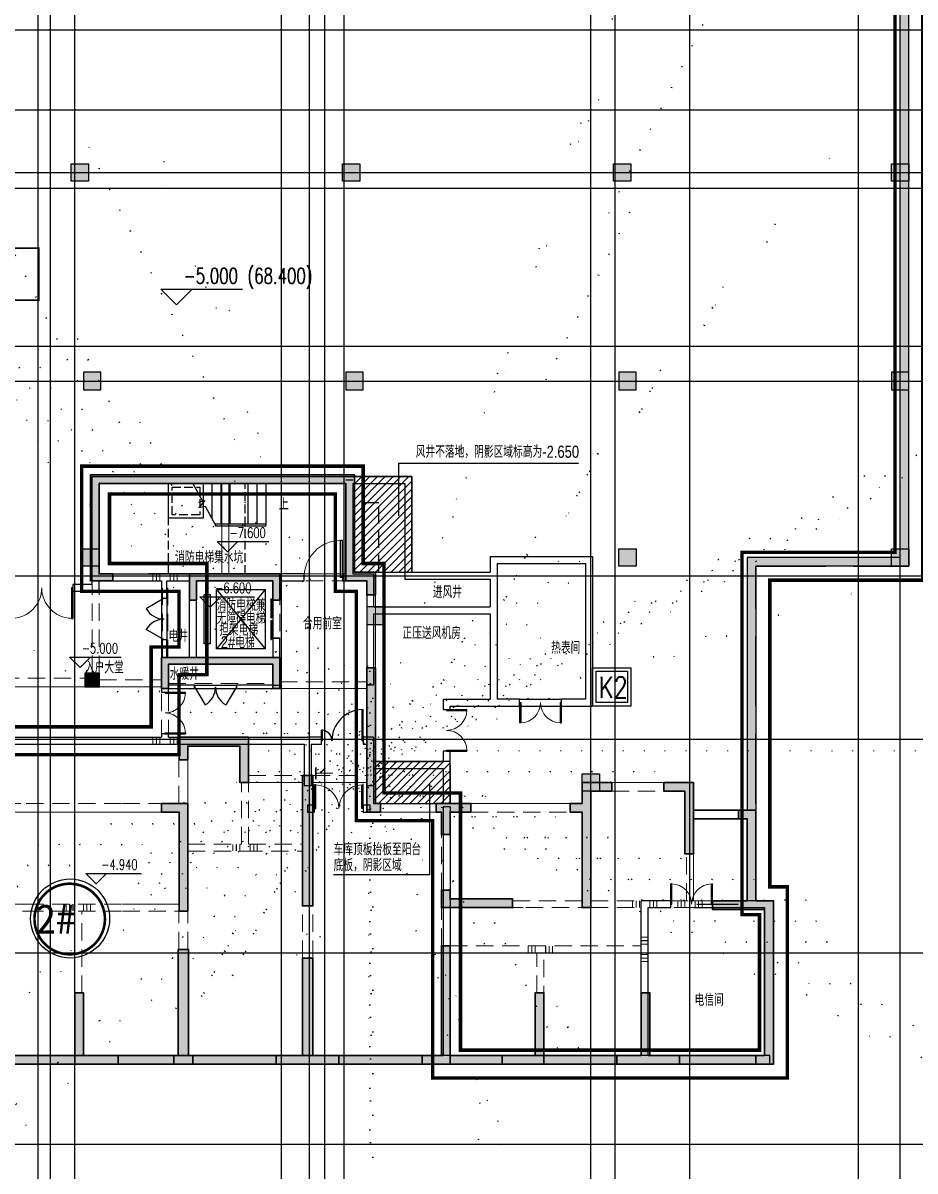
# Model space of a CAD drawing. Extents: x 369444 to 684549, y -549309 to 575337.
# Drawn here: x 505285 to 530951, y 64380 to 97407 of the extents above; entities that cross this region are included whole.
import ezdxf

# ---------------------------------------------------------------- set-up
doc = ezdxf.new("R2010")
doc.units = 0
doc.header["$LTSCALE"] = 1000
doc.header["$MEASUREMENT"] = 0
for name, pattern in [('__DASH', [0.35, 0.25, -0.1]), ('DASH', [0.35, 0.25, -0.1]), ('DASHED', [0.75, 0.5, -0.25])]:
    doc.linetypes.add(name, pattern=pattern)
for name, color, linetype in [('1-标高箭头', 3, 'Continuous'), ('BEAM_CON', 4, 'Continuous'), ('BEAM_SE', 144, 'DASHED'), ('COLUMN', 9, 'Continuous'), ('DIM', 3, 'Continuous'), ('DIM_ELEV', 3, 'Continuous'), ('DIM_LEAD', 3, 'Continuous'), ('DIM_SYMB', 3, 'Continuous'), ('DOTE', 1, 'Continuous'), ('EVTR', 2, 'Continuous'), ('HS-A-轮廓线-地下室', 3, 'DASH'), ('PUB_HATCH', 8, 'Continuous'), ('STAIR', 2, 'Continuous'), ('WALL', 9, 'Continuous'), ('WINDOW', 4, 'Continuous'), ('主楼编号', 1, 'Continuous'), ('剪力墙', 3, 'Continuous'), ('填充', 8, 'Continuous'), ('文字', 2, 'Continuous'), ('景观场地标高', 4, 'Continuous'), ('构造柱', 6, 'Continuous'), ('车库集水坑', 60, 'Continuous'), ('防火分区线', 7, 'Continuous'), ('风井', 7, 'Continuous')]:
    doc.layers.add(name, color=color, linetype=linetype)
for name, color, linetype, lineweight in [('S_Cl', 2, 'Continuous', 35), ('S_ConcWall', 3, 'Continuous', 35), ('S_SubBeamHoop', 1, 'Continuous', 40)]:
    doc.layers.add(name, color=color, linetype=linetype, lineweight=lineweight)
doc.styles.add('1111111', font='simhei.ttf')
doc.styles.add('_HZTXT', font='txt.shx', dxfattribs={"width": 0.8, "bigfont": 'HZTXT.shx'})
doc.styles.add('_TCH_DIM', font='SIMPLEX', dxfattribs={"bigfont": 'GBCBIG'})
doc.styles.add('HNSJY', font='hnsjy-07.shx', dxfattribs={"width": 0.8, "bigfont": 'hnsjy-hz.shx'})
pattern_1 = [(45, (466979.26, -268354.9), (-112.2532, 112.2532), [])]

# ---------------------------------------------------------------- blocks, each defined once
blk = doc.blocks.new('column500')
h = blk.add_hatch(color=0)
h.dxf.hatch_style = 1
h.paths.add_polyline_path([(-216381, -381440), (-215881, -381440), (-215881, -380940), (-216381, -380940)])
at = {"color": 0}
blk.add_lwpolyline([(-216381, -381440), (-215881, -381440), (-215881, -380940), (-216381, -380940)], close=True, dxfattribs=at)
blk = doc.blocks.new('A$C36E4408A')
at = {"layer": '剪力墙'}
for points in [[(16950, 13900), (16950, 16950), (24550, 16950), (24550, 14150), (25150, 14150), (25150, 13500), (24900, 13500), (24900, 13900), (24300, 13900), (24300, 16700), (17200, 16700), (17200, 14100), (17600, 14100), (17600, 13900)], [(22200, 13350), (22200, 13900), (20000, 13900), (20000, 13350), (19800, 13350), (19800, 14100), (22400, 14100), (22400, 13350)], [(19000, 11700), (22200, 11700), (22400, 11700), (22400, 10800), (22200, 10800), (22200, 11500), (19200, 11500), (19200, 10800), (19000, 10800)], [(17200, 10850), (17200, 11250), (16800, 11250), (16800, 10850)], [(25300, 7500), (25150, 7500), (25150, 11400), (24900, 11400), (24900, 7250), (25300, 7250)], [(19500, 8750), (19500, 9400), (21500, 9400), (21500, 8100), (21250, 8100), (21250, 9150), (19750, 9150), (19750, 8750)], [(23050, 4550), (23050, 8300), (23350, 8300), (23350, 4550)], [(31100, 8100), (31950, 8100), (31950, 7850), (31350, 7850), (31350, 7250), (31350, 4500), (31100, 4500), (31100, 7250), (30750, 7250), (30750, 7500), (31100, 7500)], [(34300, 8100), (34300, 7300), (34300, 7050), (34300, 6050), (34050, 6050), (34050, 7300), (34050, 7850), (33450, 7850), (33450, 8100)], [(19500, 7250), (19500, 4400), (19750, 4400), (19750, 7500), (19500, 7500), (19000, 7500), (19000, 7250)], [(26900, 7250), (26900, 7500), (27050, 7500), (27900, 7500), (27900, 7250), (27300, 7250), (27300, 6600), (27050, 6600), (27050, 7250)], [(35850, 4450), (34850, 4450), (34850, 4700), (35850, 4700), (35850, 7050), (35600, 7050), (35600, 7300), (36100, 7300), (36100, 4700), (36600, 4700), (36600, 0), (36100, 0), (36100, 250), (36350, 250), (36350, 4450)], [(27050, 5000), (27300, 5000), (27300, 4750), (29100, 4750), (29100, 4500), (27300, 4500), (27050, 4500), (27050, 4750)], [(27050, 0), (27300, 0), (27300, 250), (27300, 3400), (27050, 3400), (27050, 250), (26500, 250), (26500, 0)], [(19800, 0), (19900, 0), (19900, 250), (19775, 250), (19775, 3300), (19475, 3300), (19475, 250), (19350, 250), (19350, 0)], [(24100, 0), (24100, 250), (23350, 250), (23350, 3050), (23050, 3050), (23050, 250), (22300, 250), (22300, 0), (23350, 0)], [(17750, 0), (16500, 0), (16500, 250), (16500, 2050), (16750, 2050), (16750, 250), (17750, 250)], [(28800, 250), (29750, 250), (29750, 2050), (30000, 2050), (30000, 250), (30000, 0), (28800, 0)], [(33050, 0), (32100, 0), (32100, 250), (32800, 250), (32800, 2050), (33050, 2050), (33050, 250), (33900, 250), (33900, 0)]]:
    blk.add_hatch(color=0, dxfattribs=at).paths.add_polyline_path(points)
at = {"layer": 'S_ConcWall', "color": 0, "lineweight": 35, "ltscale": 1}
for p, q in [((16950, 16950), (24550, 16950)), ((16950, 13900), (16950, 16950)), ((24550, 16950), (24550, 14150)), ((17200, 16700), (17200, 14100)), ((24300, 16700), (17200, 16700)), ((24300, 13900), (24300, 16700)), ((17600, 13900), (16950, 13900)), ((17200, 14100), (17600, 14100)), ((17600, 14100), (17600, 13900)), ((19800, 14100), (22400, 14100)), ((19800, 13350), (19800, 14100)), ((20000, 13900), (20000, 13350)), ((22200, 13900), (20000, 13900)), ((22200, 13350), (22200, 13900)), ((22400, 14100), (22400, 13350)), ((24900, 13900), (24300, 13900)), ((24550, 14150), (25150, 14150)), ((24900, 13500), (24900, 13900)), ((25150, 14150), (25150, 13500)), ((20000, 13350), (19800, 13350)), ((22400, 13350), (22200, 13350)), ((25150, 13500), (24900, 13500)), ((19000, 10800), (19000, 11700)), ((19000, 11700), (22200, 11700)), ((22200, 11700), (22400, 11700)), ((22400, 11700), (22400, 10800)), ((16800, 11250), (16800, 10850)), ((17200, 11250), (16800, 11250)), ((17200, 10850), (17200, 11250)), ((19200, 11500), (19200, 10800)), ((22200, 11500), (19200, 11500)), ((22200, 10800), (22200, 11500)), ((24900, 11400), (24900, 7250)), ((25150, 11400), (24900, 11400)), ((25150, 7500), (25150, 11400)), ((16800, 10850), (17200, 10850)), ((19200, 10800), (19000, 10800)), ((22400, 10800), (22200, 10800)), ((19500, 9400), (21500, 9400)), ((19500, 8750), (19500, 9400)), ((21500, 9400), (21500, 8100)), ((19750, 9150), (19750, 8750)), ((21250, 9150), (19750, 9150)), ((21250, 8100), (21250, 9150)), ((19750, 8750), (19500, 8750)), ((23050, 8300), (23350, 8300)), ((23050, 4550), (23050, 8300)), ((23350, 8300), (23350, 4550)), ((21500, 8100), (21250, 8100)), ((31100, 7500), (31100, 8100)), ((31100, 8100), (31950, 8100)), ((31950, 8100), (31950, 7850)), ((33450, 8100), (34300, 8100)), ((33450, 7850), (33450, 8100)), ((34300, 8100), (34300, 7300)), ((31350, 7850), (31350, 7250)), ((31950, 7850), (31350, 7850)), ((34050, 7850), (33450, 7850)), ((34050, 7300), (34050, 7850)), ((19000, 7500), (19000, 7250)), ((19500, 7500), (19000, 7500)), ((19750, 7500), (19500, 7500)), ((19750, 4400), (19750, 7500)), ((25300, 7500), (25150, 7500)), ((25300, 7250), (25300, 7500)), ((26900, 7500), (27050, 7500)), ((26900, 7250), (26900, 7500)), ((27050, 7500), (27900, 7500)), ((27900, 7500), (27900, 7250)), ((30750, 7500), (31100, 7500)), ((30750, 7250), (30750, 7500)), ((34050, 6050), (34050, 7300)), ((35600, 7300), (34300, 7300)), ((34300, 7300), (34300, 7050)), ((35600, 7300), (36100, 7300)), ((35600, 7050), (35600, 7300)), ((36100, 7300), (36100, 4700)), ((19000, 7250), (19500, 7250)), ((19500, 7250), (19500, 4400)), ((24900, 7250), (25300, 7250)), ((27050, 7250), (26900, 7250)), ((27050, 6600), (27050, 7250)), ((27300, 7250), (27300, 6600)), ((27900, 7250), (27300, 7250)), ((31100, 7250), (30750, 7250)), ((31100, 4500), (31100, 7250)), ((31350, 7250), (31350, 4500)), ((35600, 7050), (34300, 7050)), ((34300, 7050), (34300, 6050)), ((35850, 7050), (35600, 7050)), ((35850, 4700), (35850, 7050)), ((27300, 6600), (27050, 6600)), ((34300, 6050), (34050, 6050)), ((27050, 4750), (27050, 5000)), ((27050, 5000), (27300, 5000)), ((27300, 5000), (27300, 4750)), ((27050, 4500), (27050, 4750)), ((27300, 4750), (29100, 4750)), ((29100, 4750), (29100, 4500)), ((34850, 4700), (35850, 4700)), ((34850, 4450), (34850, 4700)), ((36100, 4700), (36600, 4700)), ((36600, 4700), (36600, 0)), ((19500, 4400), (19750, 4400)), ((19500, 4400), (19500, 4400)), ((19750, 4400), (19750, 4400)), ((19750, 4400), (19750, 4400)), ((23350, 4550), (23050, 4550)), ((27300, 4500), (27050, 4500)), ((29100, 4500), (27300, 4500)), ((31350, 4500), (31100, 4500)), ((35850, 4450), (34850, 4450)), ((36350, 4450), (35850, 4450)), ((36350, 250), (36350, 4450)), ((27050, 3400), (27050, 250)), ((27300, 3400), (27050, 3400)), ((27300, 250), (27300, 3400)), ((19475, 3300), (19475, 250)), ((19775, 3300), (19475, 3300)), ((19775, 250), (19775, 3300)), ((23050, 3050), (23050, 250)), ((23350, 3050), (23050, 3050)), ((23350, 250), (23350, 3050)), ((16500, 2050), (16750, 2050)), ((16500, 250), (16500, 2050)), ((16750, 2050), (16750, 250)), ((29750, 2050), (30000, 2050)), ((29750, 250), (29750, 2050)), ((30000, 2050), (30000, 250)), ((32800, 2050), (33050, 2050)), ((32800, 250), (32800, 2050)), ((33050, 2050), (33050, 250)), ((16500, 0), (16500, 250)), ((16750, 250), (17750, 250)), ((17750, 250), (17750, 0)), ((19350, 250), (19350, 0)), ((19475, 250), (19350, 250)), ((19900, 250), (19775, 250)), ((19900, 0), (19900, 250)), ((22300, 250), (22300, 0)), ((23050, 250), (22300, 250)), ((24100, 250), (23350, 250)), ((24100, 0), (24100, 250)), ((26500, 250), (26500, 0)), ((27050, 250), (26500, 250)), ((27300, 0), (27300, 250)), ((28800, 0), (28800, 250)), ((28800, 250), (29750, 250)), ((30000, 250), (30000, 0)), ((32100, 250), (32800, 250)), ((32100, 0), (32100, 250)), ((33050, 250), (33900, 250)), ((33900, 250), (33900, 0)), ((36100, 250), (36350, 250)), ((36100, 0), (36100, 250)), ((17750, 0), (16500, 0)), ((19350, 0), (19800, 0)), ((19800, 0), (19900, 0)), ((22300, 0), (23350, 0)), ((23350, 0), (24100, 0)), ((26500, 0), (27050, 0)), ((27050, 0), (27300, 0)), ((30000, 0), (28800, 0)), ((33050, 0), (32100, 0)), ((33900, 0), (33050, 0)), ((36600, 0), (36100, 0))]:
    blk.add_line(p, q, dxfattribs=at)
blk = doc.blocks.new('$DorLib2D$00000225')
at = {"color": 0}
for p, q in [((0.475, -0.001), (0.475, 0.752)), ((0.475, 0.752), (0.5, 0.752)), ((0.5, -0.001), (0.5, 0.752)), ((-0.5, 0), (-0.5, 0.252)), ((-0.475, 0.252), (-0.5, 0.252)), ((-0.475, 0), (-0.5, 0)), ((-0.475, 0), (-0.475, 0.252)), ((0.475, -0.001), (0.5, -0.001))]:
    blk.add_line(p, q, dxfattribs=at)
for centre, radius, start, end in [((0.505, -0.002), 0.755, 92.2493, 179.7238), ((-0.501, 0.003), 0.251, 359.7899, 84.0974)]:
    blk.add_arc(centre, radius, start, end, dxfattribs=at)
blk = doc.blocks.new('$DORLIB2D$00000127')
at = {"color": 0}
for points in [[(-0.533, 0.795), (-0.533, 0.69)], [(-0.033, 0.795), (-0.533, 0.795)], [(-0.033, 0.69), (-0.533, 0.69)], [(-0.033, 0.795), (-0.033, 0.69)], [(0.533, 0.795), (0.033, 0.795)], [(0.033, 0.795), (0.033, 0.69)], [(0.533, 0.69), (0.033, 0.69)], [(0.533, 0.795), (0.533, 0.69)], [(0.5, 0.5), (-0.5, 0.5)]]:
    blk.add_lwpolyline(points, dxfattribs=at)
blk = doc.blocks.new('$DorLib2D$00000001')
for p, q in [((0.45, 0.975), (0.5, 0.975)), ((0.45, 0), (0.45, 0.975)), ((0.5, 0), (0.5, 0.975)), ((0.5, 0), (0.45, 0))]:
    blk.add_line(p, q)
at = {"lineweight": 13}
blk.add_arc((0.475, 0), 0.975, 91.4693, 180, dxfattribs=at)
blk = doc.blocks.new('$DorLib2D$00000002')
for p, q in [((-0.5, 0), (-0.5, 0.4875)), ((-0.475, 0.4875), (-0.5, 0.4875)), ((-0.475, 0), (-0.475, 0.4875)), ((0.475, 0), (0.475, 0.4875)), ((0.475, 0.4875), (0.5, 0.4875)), ((0.5, 0), (0.5, 0.4875)), ((-0.5, 0), (-0.475, 0)), ((0.5, 0), (0.475, 0))]:
    blk.add_line(p, q)
at = {"lineweight": 13}
for centre, start, end in [((-0.4875, 0), 0, 88.53072), ((0.4875, 0), 91.46928, 180)]:
    blk.add_arc(centre, 0.4875, start, end, dxfattribs=at)
blk = doc.blocks.new('$DorLib2D$00000231')
at = {"color": 0}
for p, q in [((-0.5, 0), (-0.25, 0.433)), ((0.5, 0), (0.25, 0.433))]:
    blk.add_line(p, q, dxfattribs=at)
for centre, start, end in [((-0.5, 0), 0, 60), ((0.5, 0), 120, 180)]:
    blk.add_arc(centre, 0.5, start, end, dxfattribs=at)
blk = doc.blocks.new('2#梁图')
at = {"layer": 'BEAM_CON', "color": 0, "lineweight": 18, "ltscale": 1}
for p, q in [((-536044, 144590), (-536044, 147190)), ((-535844, 144590), (-535844, 147190)), ((-539178, 144590), (-537678, 144590)), ((-537678, 144590), (-536978, 144590)), ((-534378, 144590), (-532478, 144590)), ((-536778, 142190), (-536778, 143840)), ((-534578, 142190), (-534578, 143840)), ((-531628, 141890), (-531628, 143990)), ((-542378, 141340), (-539978, 141340)), ((-539578, 141340), (-537778, 141340)), ((-534378, 141290), (-531878, 141290)), ((-542678, 139690), (-537678, 139690)), ((-537678, 139690), (-537278, 139690)), ((-537028, 137990), (-537028, 139240)), ((-531628, 139190), (-529478, 139190)), ((-529478, 137990), (-529478, 139190)), ((-531628, 138990), (-529678, 138990)), ((-529678, 137990), (-529678, 138990)), ((-535278, 138590), (-533728, 138590)), ((-533428, 138590), (-531878, 138590)), ((-543078, 137740), (-537778, 137740)), ((-531478, 137740), (-529878, 137740)), ((-528878, 137990), (-527303, 137990)), ((-527303, 137990), (-526000, 137990)), ((-522478, 135190), (-522478, 136890)), ((-543278, 135090), (-541678, 135090)), ((-538903, 135090), (-537278, 135090)), ((-522578, 135190), (-520928, 135190))]:
    blk.add_line(p, q, dxfattribs=at)
at = {"layer": 'BEAM_CON', "color": 0, "const_width": 35}
for points in [[(-536978, 142190), (-536978, 144590), (-534378, 144590), (-534378, 143840), (-534578, 143840), (-534578, 144390), (-536778, 144390), (-536778, 142190)], [(-534378, 142090), (-534378, 142740), (-534578, 142740), (-534578, 142190)]]:
    blk.add_lwpolyline(points, dxfattribs=at)
at = {"layer": 'BEAM_SE', "color": 0, "lineweight": 18, "ltscale": 1}
for p, q in [((-539778, 141740), (-539778, 144390)), ((-539578, 141740), (-539578, 144390)), ((-539178, 144390), (-537753, 144390)), ((-537753, 142190), (-537753, 144390)), ((-537603, 144390), (-536978, 144390)), ((-537603, 142190), (-537603, 144390)), ((-534378, 144390), (-532478, 144390)), ((-536978, 142190), (-536978, 143840)), ((-534378, 142190), (-534378, 143840)), ((-531878, 141890), (-531878, 143990)), ((-542378, 141590), (-539978, 141590)), ((-539578, 141540), (-537778, 141540)), ((-537578, 141440), (-534578, 141440)), ((-534378, 141490), (-531878, 141490)), ((-537778, 139890), (-537778, 141315)), ((-537578, 139890), (-537578, 141315)), ((-537578, 141290), (-534578, 141290)), ((-542678, 139890), (-537778, 139890)), ((-537578, 139890), (-537278, 139890)), ((-537278, 137990), (-537278, 139240)), ((-535278, 138790), (-533728, 138790)), ((-533428, 138790), (-531878, 138790)), ((-535478, 136815), (-535478, 138590)), ((-535278, 136815), (-535278, 138590)), ((-524828, 138340), (-523328, 138340)), ((-543078, 137990), (-541678, 137990)), ((-541678, 137990), (-538903, 137990)), ((-538903, 137990), (-537778, 137990)), ((-531478, 137990), (-529878, 137990)), ((-528878, 137740), (-526027, 137740)), ((-522478, 137790), (-521178, 137790)), ((-522478, 137540), (-521178, 137540)), ((-529728, 135490), (-529728, 137090)), ((-529478, 135490), (-529478, 137090)), ((-537028, 136815), (-535478, 136815)), ((-535278, 136815), (-533728, 136815)), ((-537028, 136615), (-535378, 136615)), ((-535378, 136615), (-533728, 136615)), ((-522678, 135190), (-522678, 136540)), ((-541678, 135090), (-538903, 135090)), ((-527678, 135190), (-525678, 135190)), ((-525428, 135190), (-523878, 135190)), ((-523878, 135190), (-522578, 135190)), ((-543278, 134890), (-541678, 134890)), ((-541678, 134890), (-538903, 134890)), ((-540278, 132240), (-540278, 134890)), ((-540078, 132540), (-540078, 134890)), ((-538903, 134890), (-537278, 134890)), ((-537278, 133790), (-537278, 134890)), ((-537028, 133790), (-537028, 134890)), ((-533728, 133540), (-533728, 135040)), ((-533428, 133540), (-533428, 135040)), ((-529728, 133890), (-529728, 134990)), ((-529478, 133890), (-529478, 134990)), ((-527878, 134990), (-527303, 134990)), ((-527303, 134990), (-525678, 134990)), ((-525428, 134990), (-523978, 134990)), ((-523978, 133890), (-523978, 134990)), ((-523778, 133790), (-523778, 134990)), ((-523778, 134990), (-522578, 134990)), ((-522578, 134990), (-521928, 134990)), ((-529478, 133890), (-523978, 133890)), ((-523778, 132540), (-523778, 133790)), ((-529478, 133690), (-523978, 133690)), ((-526978, 132540), (-526978, 133690)), ((-526778, 132240), (-526778, 133690)), ((-523978, 132240), (-523978, 133690)), ((-543278, 130740), (-540278, 130740)), ((-543278, 130490), (-540278, 130490)), ((-539028, 130740), (-537428, 130740)), ((-539028, 130490), (-537428, 130490)), ((-536878, 130740), (-534478, 130740)), ((-536878, 130490), (-534478, 130490)), ((-532678, 130740), (-530278, 130740)), ((-532678, 130490), (-530278, 130490)), ((-529478, 130740), (-527978, 130740)), ((-529478, 130490), (-527978, 130490)), ((-526778, 130740), (-524678, 130740)), ((-526778, 130490), (-524678, 130490)), ((-522878, 130740), (-520678, 130740)), ((-522878, 130490), (-520678, 130490))]:
    blk.add_line(p, q, dxfattribs=at)
at = {"layer": 'BEAM_SE', "color": 0, "linetype": 'Continuous', "lineweight": 18, "ltscale": 1}
blk.add_line((-524828, 138590), (-523328, 138590), dxfattribs=at)
at = {"layer": 'DIM', "color": 0, "const_width": 35}
for points in [[(-543278, 130740), (-540278, 130740)], [(-540278, 130490), (-543278, 130490)], [(-537428, 130740), (-539028, 130740)], [(-539028, 130490), (-537428, 130490)], [(-534478, 130740), (-536878, 130740)], [(-536878, 130490), (-534478, 130490)], [(-530278, 130740), (-532678, 130740)], [(-532678, 130490), (-530278, 130490)], [(-527978, 130740), (-529478, 130740)], [(-529478, 130490), (-527978, 130490)], [(-524678, 130740), (-526778, 130740)], [(-526778, 130490), (-524678, 130490)], [(-520678, 130740), (-522878, 130740)], [(-522878, 130490), (-520678, 130490)]]:
    blk.add_lwpolyline(points, dxfattribs=at)
at = {"layer": 'S_Cl', "color": 0, "ltscale": 1, "const_width": 35}
blk.add_lwpolyline([(-539578, 141340), (-539578, 141740), (-539978, 141740), (-539978, 141340)], close=True, dxfattribs=at)
at = {"layer": 'S_ConcWall', "color": 0, "lineweight": 35, "ltscale": 1, "const_width": 35}
for points in [[(-539828, 144390), (-539828, 147440), (-532228, 147440), (-532228, 144640), (-531628, 144640), (-531628, 143990), (-531878, 143990), (-531878, 144390), (-532478, 144390), (-532478, 147190), (-539578, 147190), (-539578, 144590), (-539178, 144590), (-539178, 144390)], [(-531478, 137990), (-531628, 137990), (-531628, 141890), (-531878, 141890), (-531878, 137740), (-531478, 137740)], [(-537278, 139240), (-537278, 139890), (-535278, 139890), (-535278, 138590), (-535528, 138590), (-535528, 139640), (-537028, 139640), (-537028, 139240)], [(-533728, 135040), (-533728, 138790), (-533428, 138790), (-533428, 135040)], [(-525678, 138590), (-524828, 138590), (-524828, 138340), (-525428, 138340), (-525428, 137740), (-525428, 134990), (-525678, 134990), (-525678, 137740), (-526027, 137740), (-526027, 137990), (-525678, 137990)], [(-522478, 138590), (-522478, 137790), (-522478, 137540), (-522478, 136540), (-522728, 136540), (-522728, 137790), (-522728, 138340), (-523328, 138340), (-523328, 138590)], [(-537278, 137740), (-537278, 134890), (-537278, 134890), (-537028, 134890), (-537028, 134890), (-537028, 134890), (-537028, 137990), (-537278, 137990), (-537778, 137990), (-537778, 137740)], [(-529878, 137740), (-529878, 137990), (-529728, 137990), (-528878, 137990), (-528878, 137740), (-529478, 137740), (-529478, 137090), (-529728, 137090), (-529728, 137740)], [(-529728, 135490), (-529478, 135490), (-529478, 135240), (-527678, 135240), (-527678, 134990), (-529478, 134990), (-529728, 134990), (-529728, 135240)], [(-529728, 135490), (-529478, 135490), (-529478, 135240), (-527678, 135240), (-527678, 134990), (-529478, 134990), (-529728, 134990), (-529728, 135240)], [(-536978, 130490), (-536878, 130490), (-536878, 130740), (-537003, 130740), (-537003, 133790), (-537303, 133790), (-537303, 130740), (-537428, 130740), (-537428, 130490)], [(-529728, 130490), (-529478, 130490), (-529478, 130740), (-529478, 133890), (-529728, 133890), (-529728, 130740), (-530278, 130740), (-530278, 130490)], [(-532678, 130490), (-532678, 130740), (-533428, 130740), (-533428, 133540), (-533728, 133540), (-533728, 130740), (-534478, 130740), (-534478, 130490), (-533428, 130490)], [(-539028, 130490), (-540278, 130490), (-540278, 130740), (-540278, 132540), (-540028, 132540), (-540028, 130740), (-539028, 130740)], [(-527978, 130740), (-527028, 130740), (-527028, 132540), (-526778, 132540), (-526778, 130740), (-526778, 130490), (-527978, 130490)], [(-523728, 130490), (-524678, 130490), (-524678, 130740), (-523978, 130740), (-523978, 132540), (-523728, 132540), (-523728, 130740), (-522878, 130740), (-522878, 130490)]]:
    blk.add_lwpolyline(points, close=True, dxfattribs=at)
for points in [[(-534378, 142190), (-534378, 141290), (-534578, 141290), (-534578, 141990), (-537578, 141990), (-537578, 141290), (-537778, 141290), (-537778, 142190), (-536978, 142190)], [(-536778, 142190), (-534578, 142190)], [(-521178, 137790), (-522478, 137790)], [(-520928, 135190), (-520928, 137540), (-521178, 137540), (-521178, 137790), (-520678, 137790), (-520678, 135190), (-520178, 135190), (-520178, 130490), (-520678, 130490), (-520678, 130740), (-520428, 130740), (-520428, 134940), (-520928, 134940)], [(-521178, 137540), (-522478, 137540)], [(-520928, 134940), (-521928, 134940), (-521928, 135190), (-520928, 135190)]]:
    blk.add_lwpolyline(points, dxfattribs=at)
at = {"layer": 'S_SubBeamHoop', "color": 0, "linetype": 'Continuous', "ltscale": 1, "const_width": 30}
for points in [[(-538028, 144590), (-538028, 144390)], [(-537928, 144590), (-537928, 144390)], [(-537828, 144590), (-537828, 144390)], [(-537528, 144590), (-537528, 144390)], [(-537428, 144590), (-537428, 144390)], [(-537328, 144590), (-537328, 144390)], [(-538028, 139890), (-538028, 139690)], [(-537928, 139890), (-537928, 139690)], [(-537828, 139890), (-537828, 139690)], [(-537528, 139890), (-537528, 139690)], [(-537428, 139890), (-537428, 139690)], [(-537328, 139890), (-537328, 139690)], [(-535728, 136815), (-535728, 136615)], [(-535628, 136815), (-535628, 136615)], [(-535528, 136815), (-535528, 136615)], [(-535228, 136815), (-535228, 136615)], [(-535128, 136815), (-535128, 136615)], [(-535028, 136815), (-535028, 136615)], [(-540528, 135090), (-540528, 134890)], [(-540428, 135090), (-540428, 134890)], [(-540328, 135090), (-540328, 134890)], [(-540028, 135090), (-540028, 134890)], [(-539928, 135090), (-539928, 134890)], [(-539828, 135090), (-539828, 134890)], [(-524228, 135190), (-524228, 134990)], [(-524128, 135190), (-524128, 134990)], [(-524028, 135190), (-524028, 134990)], [(-523728, 135190), (-523728, 134990)], [(-523628, 135190), (-523628, 134990)], [(-523528, 135190), (-523528, 134990)], [(-522928, 135190), (-522928, 134990)], [(-522828, 135190), (-522828, 134990)], [(-522728, 135190), (-522728, 134990)], [(-522428, 135190), (-522428, 134990)], [(-522328, 135190), (-522328, 134990)], [(-522228, 135190), (-522228, 134990)], [(-523978, 134140), (-523778, 134140)], [(-527228, 133890), (-527228, 133690)], [(-527128, 133890), (-527128, 133690)], [(-527028, 133890), (-527028, 133690)], [(-526728, 133890), (-526728, 133690)], [(-526628, 133890), (-526628, 133690)], [(-526528, 133890), (-526528, 133690)], [(-523978, 134040), (-523778, 134040)], [(-523978, 133940), (-523778, 133940)], [(-523978, 133640), (-523778, 133640)], [(-523978, 133540), (-523778, 133540)], [(-523978, 133440), (-523778, 133440)]]:
    blk.add_lwpolyline(points, dxfattribs=at)

msp = doc.modelspace()

# ---------------------------------------------------------------- hatches: boundary and pattern name
at = {"layer": 'PUB_HATCH', "linetype": 'ByBlock'}
for points in [[(530524.5, 82028.3), (530774.5, 81778.3), (530774.5, 115407), (530524.5, 115407)], [(530774.5, 81778.3), (530524.5, 82028.3), (526124.5, 82028.3), (526374.5, 81778.3)], [(526374.5, 81778.3), (526124.5, 82028.3), (526124.5, 74757), (526374.5, 74757)], [(526774.5, 67707), (486574.5, 67707), (486824.5, 67457), (526774.5, 67457)]]:
    msp.add_hatch(color=256, dxfattribs=at).paths.add_polyline_path(points)
at = {"layer": 'PUB_HATCH'}
h = msp.add_hatch(dxfattribs=at)
h.set_pattern_fill('加气混凝土', color=256, scale=50, style=0)
h.set_pattern_definition([(0, (-38492844046.94, -3908521218), (300, 600), [0, -600]), (0, (-38492844397.94, -3908521299), (300, 600), [0, -600]), (0, (-38492844202.94, -3908521305), (300, 600), [0, -600]), (0, (-38492843989.94, -3908521128), (300, 600), [0, -600]), (0, (-38492844238.94, -3908521335), (300, 600), [0, -600]), (0, (-38492843929.94, -3908520750), (300, 600), [0, -600]), (0, (-38492844112.94, -3908520798), (300, 600), [0, -600]), (0, (-38492844016.94, -3908520873), (300, 600), [0, -600]), (0, (-38492844505.94, -3908520885), (300, 600), [0, -600]), (0, (-38492844211.94, -3908520912), (300, 600), [0, -600]), (0, (-38492844325.94, -3908521065), (300, 600), [0, -600]), (0, (-38492844319.94, -3908521290), (300, 600), [0, -600]), (0, (-38492844094.94, -3908521314), (300, 600), [0, -600]), (0, (-38492843929.94, -3908521050), (300, 600), [0, -600]), (0, (-38492844490.94, -3908521143), (300, 600), [0, -600]), (0, (-38492844439.94, -3908521041), (300, 600), [0, -600]), (0, (-38492844205.94, -3908521083), (300, 600), [0, -600]), (0, (-38492844289.94, -3908521170), (300, 600), [0, -600]), (0, (-38492844337.94, -3908520972), (300, 600), [0, -600]), (0, (-38492844262.94, -3908520747), (300, 600), [0, -600]), (0, (-38492844466.94, -3908521269), (300, 600), [0, -600]), (0, (-38492844136.94, -3908520870), (300, 600), [0, -600]), (0, (-38492844415.94, -3908520861), (300, 600), [0, -600]), (0, (-38492844463.94, -3908520783), (300, 600), [0, -600]), (130.601294, (-38492843966.8, -3908520937.83), (-1499.999983430985, 1800.000007869767), [26.341554, -11037.111]), (18.4349488, (-38492844009.66, -3908520926.4), (1499.99999446807, 599.99999557322), [27.10524, -3767.6279]), (90, (-38492844009.66, -3908520952.12), (300, 600), [25.714284, -1174.28565]), (161.565051, (-38492843983.94, -3908520960.69), (-1500.0000075526, 599.9999552724), [27.10524, -3767.6279]), (53.1301023, (-38492843983.94, -3908520960.69), (300.00000056712, 599.99999971644), [28.57143, -2971.4285]), (135, (-38492843961.08, -3908521266.4), (-300.0000362661, 599.9999593952), [24.24366, -1672.8126]), (45, (-38492843995.37, -3908521266.4), (299.9999980824, 599.999997579), [24.24366, -1672.8126]), (135, (-38492843978.23, -3908521283.55), (-300.0000362661, 599.9999593952), [24.24366, -1672.8126]), (45, (-38492843978.23, -3908521283.55), (299.9999980824, 599.999997579), [24.24366, -1672.8126]), (116.565051, (-38492844249.66, -3908520863.55), (-5.2193e-05, 1199.9999673535), [31.943826, -638.8765]), (180, (-38492844263.94, -3908520835), (-300, 600), [34.285716, -565.71425]), (63.4349488, (-38492844312.5, -3908520863.55), (2.716e-06, 1199.999994186), [31.943826, -638.8765]), (116.565051, (-38492844298.23, -3908520892.1), (-5.2193e-05, 1199.9999673535), [31.943826, -638.8765]), (0, (-38492844298.2, -3908520892.1), (300, 600), [34.285716, -565.71425]), (63.4349488, (-38492844263.94, -3908520892.1), (2.716e-06, 1199.999994186), [31.943826, -638.8765]), (107.102728, (-38492844023.941, -3908521066.402), (-899.999965592455, 3000.000004840143), [38.861346, -16282.9025]), (143.972626, (-38492844035.37, -3908521029.26), (-5699.99992773809, 4199.999995246334), [38.861346, -8122.02]), (180, (-38492844066.8, -3908521006.4), (-300, 600), [37.142856, -562.8571]), (36.0273733, (-38492844135.37, -3908521029.26), (5699.99995787659, 4199.999954722195), [38.861346, -8122.02]), (71.5650511, (-38492844146.8, -3908521063.545), (900.00000462033, 2999.9999948348), [36.140316, -3758.5928]), (107.102728, (-38492844135.37, -3908521100.688), (-899.999965592455, 3000.000004840143), [38.861346, -16282.9025]), (143.972626, (-38492844103.94, -3908521123.545), (-5699.99992773809, 4199.999995246334), [38.861346, -8122.02]), (0, (-38492844103.94, -3908521123.55), (300, 600), [37.142856, -562.8571]), (36.0273733, (-38492844066.8, -3908521123.545), (5699.99995787659, 4199.999954722195), [38.861346, -8122.02]), (71.5650511, (-38492844035.37, -3908521100.69), (900.00000462033, 2999.9999948348), [36.140316, -3758.5928]), (150.255118, (-38492844018.23, -3908520786.4), (-900.00000213014, 599.99999256502), [23.03502, -4814.3196]), (90, (-38492844038.23, -3908520797.83), (300, 600), [22.857144, -1177.14275]), (29.7448813, (-38492844038.23, -3908520797.83), (900.00000053002, 599.99999719782), [23.03502, -4814.3196]), (116.565051, (-38492844158.23, -3908521212.1), (-5.2193e-05, 1199.9999673535), [31.943826, -638.8765]), (168.690067, (-38492844172.51, -3908521183.545), (-2700.0000020031, 599.99998494411), [29.137254, -6089.6855]), (41.1859251, (-38492844223.94, -3908521197.83), (7499.999954558658, 6599.999942288418), [30.371844, -12725.802]), (90, (-38492844223.94, -3908521226.4), (300, 600), [28.57143, -1171.4285]), (138.814074, (-38492844201.084, -3908521246.402), (-7499.999866690215, 6600.0000420363), [30.371844, -12725.802]), (16.6992442, (-38492844201.084, -3908521246.402), (9899.99992551639, 2999.999968578065), [29.82945, -12498.5375]), (60.9453959, (-38492844172.513, -3908521237.83), (299.999999203876, 599.999994692705), [29.416086, -12325.3395]), (109.983106, (-38492844409.656, -3908520960.688), (-1500.00000564993, 4199.999988885022), [33.442002, -14012.1975]), (155.556045, (-38492844421.084, -3908520929.26), (-3900.000014866057, 1799.999962602966), [34.522986, -14465.1315]), (24.4439547, (-38492844483.94, -3908520929.26), (3900.000001945477, 1799.999991342401), [34.522986, -14465.1315]), (70.0168934, (-38492844495.37, -3908520960.688), (1500.000004522143, 4199.999989580724), [33.442002, -14012.1975]), (109.983106, (-38492844483.94, -3908520992.117), (-1500.00000564993, 4199.999988885022), [33.442002, -14012.1975]), (160.016893, (-38492844452.513, -3908521003.545), (-1500.00000088163, 599.999972666674), [33.442002, -6989.3775]), (19.9831065, (-38492844452.513, -3908521003.545), (1499.99999176441, 599.99999904803), [33.442002, -6989.3775]), (70.0168934, (-38492844421.084, -3908520992.117), (1500.000004522143, 4199.999989580724), [33.442002, -14012.1975]), (122.005383, (-38492844186.8, -3908521014.974), (-300.00004026147, 599.99996937079), [26.954232, -5633.434]), (18.4349488, (-38492844226.8, -3908521000.69), (1499.99999446807, 599.99999557322), [27.10524, -3767.6279]), (90, (-38492844226.8, -3908521026.4), (300, 600), [25.714284, -1174.28565]), (161.565051, (-38492844201.08, -3908521034.97), (-1500.0000075526, 599.9999552724), [27.10524, -3767.6279]), (54.4623222, (-38492844201.084, -3908521034.974), (2099.99999695726, 2999.999995506066), [24.57807, -10298.2115]), (116.565051, (-38492844361.1, -3908521160.7), (-5.2193e-05, 1199.9999673535), [31.943826, -638.8765]), (180, (-38492844375.37, -3908521132.1), (-300, 600), [31.42857, -568.5714]), (59.0362434, (-38492844423.94, -3908521160.69), (300.00000097653, 599.99999708778), [33.319728, -6963.822]), (120.963756, (-38492844406.8, -3908521189.26), (-300.000040997964, 599.9999724466), [33.319728, -6963.822]), (0, (-38492844406.8, -3908521189.26), (300, 600), [31.42857, -568.5714]), (63.4349488, (-38492844375.37, -3908521189.26), (2.716e-06, 1199.999994186), [31.943826, -638.8765])])
h.paths.add_polyline_path([(515374.5, 76857), (515174.5, 76657), (515174.5, 75457), (515374.5, 75457)])
at = {"layer": '填充'}
h = msp.add_hatch(dxfattribs=at)
h.set_pattern_fill('ANSI31', color=256, scale=100, style=0)
h.set_pattern_definition(pattern_1)
h.paths.add_polyline_path([(516474.5, 84357.8), (514824.5, 84357.8), (514824.5, 81607), (516474.5, 81607)])
h = msp.add_hatch(dxfattribs=at)
h.set_pattern_fill('ANSI31', color=256, scale=100, style=0)
h.set_pattern_definition(pattern_1)
h.paths.add_polyline_path([(517574.5, 76157), (515374.5, 76157), (515374.5, 74957), (517574.5, 74957)])

# ---------------------------------------------------------------- linework, layer by layer
at = {"layer": '1-标高箭头', "lineweight": -2}
msp.add_lwpolyline([(514359.9, 74928.6, 0, 0, 0), (514359.9, 76207, 120, 0, 0), (514359.9, 76657, 0, 0, 0)], format="xyseb", dxfattribs=at)
at = {"layer": 'DIM_ELEV'}
for p, q in [((510669.5, 80602.7), (510369.5, 80902.7)), ((510369.5, 80902.7), (511946, 80902.7)), ((510669.5, 80602.7), (510969.5, 80902.7)), ((506927.8, 78865.8), (506627.8, 79165.8)), ((506627.8, 79165.8), (508108.1, 79165.8)), ((506927.8, 78865.8), (507227.8, 79165.8)), ((507392.8, 72642.1), (507092.8, 72942.1)), ((507092.8, 72942.1), (508669.3, 72942.1)), ((507392.8, 72642.1), (507692.8, 72942.1))]:
    msp.add_line(p, q, dxfattribs=at)
at = {"layer": 'DIM_LEAD'}
for p, q in [((516096.5, 83231.1), (516096.5, 84742.7)), ((516096.5, 84742.7), (521271.2, 84742.7)), ((511169.8, 82189.6), (510869.8, 82489.6)), ((510869.8, 82489.6), (512359.2, 82489.6)), ((511169.8, 82189.6), (511469.8, 82489.6)), ((516982, 75539.1), (516982, 72900.6)), ((516982, 72900.6), (514223.3, 72900.6))]:
    msp.add_line(p, q, dxfattribs=at)
msp.add_lwpolyline([(509474.5, 83157), (509474.5, 84157), (510474.5, 84157), (510474.5, 83157)], close=True, dxfattribs=at)
at = {"layer": 'DIM_LEAD', "linetype": 'DASH'}
for points in [[(509474.5, 81557), (509474.5, 84157)], [(511674.5, 81557), (511674.5, 84157)]]:
    msp.add_lwpolyline(points, dxfattribs=at)
msp.add_lwpolyline([(509574.5, 83257), (509574.5, 84057), (510374.5, 84057), (510374.5, 83257)], close=True, dxfattribs=at)
at = {"layer": 'DIM_SYMB', "linetype": 'ByBlock'}
msp.add_lwpolyline([(512539.5, 83574.5, 0, 0, 0), (510884.5, 83574.5, 80, 0, 0), (510584.5, 83574.5, 0, 0, 0)], format="xyseb", dxfattribs=at)
at = {"layer": 'DOTE', "color": 8}
for p, q in [((505724.5, 59364.2), (505724.5, 476704.8)), ((506774.5, 59364.2), (506774.5, 476704.8)), ((513524.5, 59364.2), (513524.5, 476704.8)), ((514524.5, 59364.2), (514524.5, 476704.8)), ((521624.5, 59364.2), (521624.5, 476704.8)), ((522324.5, 59364.2), (522324.5, 476704.8)), ((524474.5, 59364.2), (524474.5, 476704.8)), ((529324.5, 59364.2), (529324.5, 476704.8)), ((506074.5, 59364.2), (506074.5, 261807)), ((512724.5, 59364.2), (512724.5, 261807)), ((513974.5, 59364.2), (513974.5, 261807)), ((530524.5, 59364.2), (530524.5, 261807))]:
    msp.add_line(p, q, dxfattribs=at)
at = {"layer": 'DOTE', "color": 8, "lineweight": -2}
for p, q in [((377844.4, 97207), (624570.9, 97207)), ((377844.4, 94907), (624570.9, 94907)), ((377844.4, 93107), (624570.9, 93107)), ((377844.4, 92657), (624570.9, 92657)), ((377844.4, 88107), (624570.9, 88107)), ((377844.4, 87107), (624570.9, 87107)), ((377844.4, 81507), (624570.9, 81507)), ((377844.4, 76807), (624570.9, 76807)), ((377844.4, 70657), (624570.9, 70657)), ((377844.4, 65157), (624570.9, 65157))]:
    msp.add_line(p, q, dxfattribs=at)
at = {"layer": 'EVTR'}
for p, q in [((510499.5, 80967), (510674.5, 80967)), ((510499.5, 79547), (510499.5, 80967)), ((510674.5, 80967), (510674.5, 79547)), ((510849.5, 81107), (512249.5, 81107)), ((510849.5, 79407), (510849.5, 81107)), ((510849.5, 81107), (512249.5, 79407)), ((512249.5, 81107), (510849.5, 79407)), ((512249.5, 81107), (512249.5, 79407)), ((510674.5, 79547), (510499.5, 79547)), ((512249.5, 79407), (510849.5, 79407))]:
    msp.add_line(p, q, dxfattribs=at)
at = {"layer": 'HS-A-轮廓线-地下室', "lineweight": -2, "ltscale": 8}
msp.add_lwpolyline([(457624.5, 64907), (486824.5, 64907), (486824.5, 67457), (486824.5, 67457), (526874.5, 67457), (526874.5, 72157), (526374.5, 72157), (526374.5, 81778.3), (530774.5, 81778.3), (530774.5, 81778.3), (530774.5, 144857), (535624.5, 144857), (535624.5, 146657), (535624.5, 146657), (535624.5, 146657), (572974.5, 146657)], dxfattribs=at)
at = {"layer": 'HS-A-轮廓线-地下室', "lineweight": -2, "ltscale": 6}
msp.add_lwpolyline([(486824.5, 67457), (517474.5, 67457)], dxfattribs=at)
at = {"layer": 'STAIR'}
for p, q in [((508894.5, 84157), (510836.3, 84157)), ((510172.4, 84157), (510449, 83648)), ((510714.5, 84157), (510714.5, 83155.1)), ((510950.1, 84157), (513054.5, 84157)), ((510974.5, 84157), (510974.5, 84112)), ((510974.5, 84157), (510974.5, 82992)), ((511234.5, 84157), (511234.5, 83649.9)), ((511234.5, 84157), (511234.5, 82992)), ((511754.5, 84157), (511754.5, 82992)), ((512014.5, 84157), (512014.5, 82992)), ((512274.5, 84157), (512274.5, 82992)), ((512274.5, 84157), (512274.5, 82992)), ((510521.8, 83665.5), (510343.6, 83464)), ((510348.3, 83623.8), (510521.8, 83665.5)), ((510343.6, 83464), (510525.2, 83507.7)), ((510522.9, 83507.7), (510822.1, 82957)), ((512274.5, 82992), (510823.8, 82992)), ((510823.8, 82932), (510823.8, 82992)), ((512274.5, 82932), (510823.8, 82932)), ((511603.8, 82992), (511603.8, 82957)), ((512274.5, 82992), (512274.5, 82957)), ((512274.5, 82932), (512274.5, 82992)), ((510999.2, 81557), (508894.5, 81557)), ((513054.5, 81557), (511112.5, 81557))]:
    msp.add_line(p, q, dxfattribs=at)
at = {"layer": 'WALL', "linetype": 'ByBlock'}
for p, q in [((530524.5, 82028.3), (530524.5, 115407)), ((530774.5, 81778.3), (530774.5, 115407)), ((530524.5, 82028.3), (526124.5, 82028.3)), ((526124.5, 82028.3), (526124.5, 74757)), ((530774.5, 81778.3), (526374.5, 81778.3)), ((526374.5, 81778.3), (526374.5, 74757)), ((526374.5, 74757), (526124.5, 74757)), ((526774.5, 67707), (486574.5, 67707)), ((526774.5, 67457), (486824.5, 67457)), ((526774.5, 67457), (526774.5, 67707))]:
    msp.add_line(p, q, dxfattribs=at)
at = {"layer": 'WALL'}
for p, q in [((507274.5, 84357), (514674.5, 84357)), ((507274.5, 81457), (507274.5, 84357)), ((514574.5, 84257), (514574.5, 84257.8)), ((514774.5, 84257.8), (514574.5, 84257.8)), ((514674.5, 84357.8), (516474.5, 84357.8)), ((514774.5, 84257), (514774.5, 84257.8)), ((516474.5, 84357.8), (516474.5, 81607)), ((507474.5, 84157), (514574.5, 84157)), ((507474.5, 81557), (507474.5, 84157)), ((514574.5, 84157), (514574.5, 81557)), ((514774.5, 84157.8), (516274.5, 84157.8)), ((514774.5, 84157.8), (514774.5, 81557)), ((516274.5, 84157.8), (516274.5, 81407)), ((518724.5, 82057), (518724.5, 81607)), ((518724.5, 82057), (521674.5, 82057)), ((521674.5, 82057), (521674.5, 77757)), ((516474.5, 81607), (518724.5, 81607)), ((518924.5, 81857), (518924.5, 81507)), ((518924.5, 81857), (521474.5, 81857)), ((521474.5, 81857), (521474.5, 77957)), ((507274.5, 81257), (506724.5, 81257)), ((506724.5, 81257), (506724.5, 81057)), ((507274.5, 81257), (507274.5, 81457)), ((507474.5, 81557), (509374.5, 81557)), ((507474.5, 81357), (509274.5, 81357)), ((507474.5, 81057), (507474.5, 81357)), ((509274.5, 81357), (509274.5, 80857)), ((509374.5, 81557), (510174.5, 81557)), ((509424.5, 81357), (510074.5, 81357)), ((509424.5, 80857), (509424.5, 81357)), ((510074.5, 79157), (510074.5, 81357)), ((510174.5, 81557), (512574.5, 81557)), ((510274.5, 79157), (510274.5, 81357)), ((510274.5, 81357), (512474.5, 81357)), ((512474.5, 81357), (512474.5, 80807)), ((513374.5, 81557), (512574.5, 81557)), ((512674.5, 80807), (512674.5, 81357)), ((512674.5, 81357), (513374.5, 81357)), ((513374.5, 81357), (513374.5, 81557)), ((514574.5, 81557), (514474.5, 81557)), ((514474.5, 81557), (514474.5, 81357)), ((514474.5, 81357), (514674.5, 81357)), ((514674.5, 81357), (515174.5, 81357)), ((514774.5, 81557), (515374.5, 81557)), ((515174.5, 81357), (515174.5, 80507)), ((515374.5, 81557), (515374.5, 80607)), ((516274.5, 81407), (518724.5, 81407)), ((518724.5, 81407), (518724.5, 80607)), ((518924.5, 81507), (518924.5, 80507)), ((506724.5, 81057), (507474.5, 81057)), ((509274.5, 80857), (509424.5, 80857)), ((512474.5, 80807), (512674.5, 80807)), ((515374.5, 80607), (518724.5, 80607)), ((515174.5, 80507), (515174.5, 78357)), ((515374.5, 80407), (518724.5, 80407)), ((515374.5, 80407), (515374.5, 78357)), ((518724.5, 80407), (518724.5, 77957)), ((518924.5, 80507), (518924.5, 77957)), ((509424.5, 79657), (509274.5, 79657)), ((509274.5, 79657), (509274.5, 79057)), ((509424.5, 79157), (509424.5, 79657)), ((512674.5, 79707), (512474.5, 79707)), ((512474.5, 79707), (512474.5, 79157)), ((512674.5, 79057), (512674.5, 79707)), ((509274.5, 79057), (509274.5, 78357)), ((509424.5, 79157), (510074.5, 79157)), ((509474.5, 78957), (510174.5, 78957)), ((509474.5, 78957), (509474.5, 78357)), ((510174.5, 78957), (512474.5, 78957)), ((510274.5, 79157), (512474.5, 79157)), ((512474.5, 78357), (512474.5, 78957)), ((512674.5, 78357), (512674.5, 79057)), ((509274.5, 78357), (509274.5, 78157)), ((510224.5, 78357), (509474.5, 78357)), ((510224.5, 78257), (510224.5, 78357)), ((512474.5, 78357), (511424.5, 78357)), ((511424.5, 78357), (511424.5, 78257)), ((512474.5, 78257), (512474.5, 78357)), ((512474.5, 78357), (512674.5, 78357)), ((515374.5, 78357), (515174.5, 78357)), ((509274.5, 78157), (509474.5, 78157)), ((509474.5, 78257), (510224.5, 78257)), ((509474.5, 78157), (509474.5, 78257)), ((511424.5, 78257), (512474.5, 78257)), ((517374.5, 77957), (518724.5, 77957)), ((517374.5, 77957), (517374.5, 77657)), ((519574.7, 77957), (518924.5, 77957)), ((519574.7, 77757), (519574.7, 77957)), ((521474.5, 77957), (520774.7, 77957)), ((520774.7, 77957), (520774.7, 77757)), ((517374.5, 77657), (517574.5, 77657)), ((517574.5, 77757), (518824.5, 77757)), ((517574.5, 77657), (517574.5, 77757)), ((518824.5, 77757), (519574.7, 77757)), ((520774.7, 77757), (521674.5, 77757)), ((509474.5, 76957), (509274.5, 76957)), ((509274.5, 76957), (509274.5, 76857)), ((509474.5, 76857), (509474.5, 76957)), ((504274.5, 76657), (509374.5, 76657)), ((504374.5, 76857), (509274.5, 76857)), ((509374.5, 76657), (513374.5, 76657)), ((509474.5, 76857), (513474.5, 76857)), ((513374.5, 76657), (513374.5, 75457)), ((513874.5, 76857), (513474.5, 76857)), ((513574.5, 76657), (513574.5, 75457)), ((513574.5, 76657), (513874.5, 76657)), ((513874.5, 76657), (513874.5, 76857)), ((515374.5, 76857), (515074.5, 76857)), ((515074.5, 76857), (515074.5, 76657)), ((515074.5, 76657), (515174.5, 76657)), ((515174.5, 76657), (515174.5, 75457)), ((515374.5, 76857), (515374.5, 75457)), ((517574.5, 76457), (517374.5, 76457)), ((517374.5, 76457), (517374.5, 76157)), ((517574.5, 76057), (517574.5, 76457)), ((515374.5, 76157), (517374.5, 76157)), ((515374.5, 76157), (515374.5, 75957)), ((517574.5, 76057), (517574.5, 74957)), ((515374.5, 75957), (517374.5, 75957)), ((517374.5, 75957), (517374.5, 74957)), ((513574.5, 75457), (513374.5, 75457)), ((515374.5, 75457), (515174.5, 75457)), ((513674.5, 74907), (513474.5, 74907)), ((513474.5, 74907), (513474.5, 74707)), ((513474.5, 74707), (513674.5, 74707)), ((513674.5, 74707), (513674.5, 74907)), ((515274.5, 74907), (515074.5, 74907)), ((515074.5, 74907), (515074.5, 74707)), ((515074.5, 74707), (515274.5, 74707)), ((515274.5, 74707), (515274.5, 74907)), ((517574.5, 74957), (517374.5, 74957)), ((517374.5, 74857), (517374.5, 67707)), ((517574.5, 74857), (517374.5, 74857)), ((517574.5, 74857), (517574.5, 67707)), ((523074.5, 67707), (523074.5, 72157)), ((523924.5, 72157), (523074.5, 72157)), ((523924.5, 71957), (523924.5, 72157)), ((526874.5, 72157), (525124.5, 72157)), ((525124.5, 72157), (525124.5, 71957)), ((526874.5, 72157), (526874.5, 67457)), ((523274.5, 67707), (523274.5, 71957)), ((523274.5, 71957), (523924.5, 71957)), ((525124.5, 71957), (526624.5, 71957)), ((526624.5, 71957), (526624.5, 67707)), ((489374.5, 67457), (517474.5, 67457)), ((489474.5, 67707), (517374.5, 67707)), ((517474.5, 67457), (523174.5, 67457)), ((517574.5, 67707), (523074.5, 67707)), ((523174.5, 67457), (526874.5, 67457)), ((523274.5, 67707), (526624.5, 67707))]:
    msp.add_line(p, q, dxfattribs=at)
at = {"layer": 'WINDOW'}
for p, q in [((509274.5, 80857), (509274.5, 79657)), ((509424.5, 80857), (509424.5, 79657)), ((510224.5, 78357), (511424.5, 78357)), ((510224.5, 78257), (511424.5, 78257)), ((519574.7, 77957), (520774.7, 77957)), ((519574.7, 77757), (520774.7, 77757))]:
    msp.add_line(p, q, dxfattribs=at)
for points in [[(524674.5, 72057), (525859.5, 72057)], [(524574.5, 71957), (525874.5, 71957)]]:
    msp.add_lwpolyline(points, dxfattribs=at)
at = {"layer": '主楼编号', "color": 1, "const_width": 74.2}
msp.add_lwpolyline([(506194.3, 72548.6, -1.0298753), (507004.2, 70684.3, -0.964386), (506194.3, 72548.6, 0.2933541)], format="xyb", dxfattribs=at)
at = {"layer": '主楼编号', "color": 1}
msp.add_circle((506641.5, 71645.2), 1137.2, dxfattribs=at)
at = {"layer": '填充'}
for points in [[(516474.5, 84357.8), (514824.5, 84357.8), (514824.5, 81607), (516474.5, 81607)], [(517574.5, 76157), (515374.5, 76157), (515374.5, 74957), (517574.5, 74957)]]:
    msp.add_lwpolyline(points, close=True, dxfattribs=at)
at = {"layer": '景观场地标高'}
for p, q in [((509701.9, 89300.7), (509251.9, 89750.7)), ((509251.9, 89750.7), (511599.4, 89750.7)), ((509701.9, 89300.7), (510151.9, 89750.7))]:
    msp.add_line(p, q, dxfattribs=at)
at = {"layer": '车库集水坑', "lineweight": -2}
for points in [[(521674.5, 78857), (522774.5, 78857), (522774.5, 77757), (521674.5, 77757)], [(521774.5, 78757), (522674.5, 78757), (522674.5, 77857), (521774.5, 77857)]]:
    msp.add_lwpolyline(points, close=True, dxfattribs=at)
at = {"layer": '防火分区线', "color": 3, "linetype": 'DASH', "ltscale": 8, "const_width": 100}
for points in [[(502274.5, 76357), (509774.5, 76357), (509774.5, 78657), (510574.5, 78657), (510574.5, 81857), (507774.5, 81857), (507774.5, 83857), (514274.5, 83857), (514274.5, 81057), (514874.5, 81057), (514874.5, 74457), (517074.5, 74457), (517074.5, 67057), (527274.5, 67057), (527274.5, 72557), (526774.5, 72557), (526774.5, 81378.3), (531174.5, 81378.3), (531174.5, 119507)], [(501474.5, 77157), (508974.5, 77157), (508974.5, 79457), (509774.5, 79457), (509774.5, 81057), (506974.5, 81057), (506974.5, 84657), (515074.5, 84657), (515074.5, 81857), (515674.5, 81857), (515674.5, 75257), (517874.5, 75257), (517874.5, 67857), (526474.5, 67857), (526474.5, 71757), (525974.5, 71757), (525974.5, 82178.3), (530374.5, 82178.3), (530374.5, 118707)]]:
    msp.add_lwpolyline(points, dxfattribs=at)
at = {"layer": '防火分区线', "color": 3, "const_width": 50}
msp.add_lwpolyline([(505737.3, 90932.3), (496539.5, 90932.3), (496539.5, 89433.1), (505737.3, 89433.1)], close=True, dxfattribs=at)
at = {"layer": '风井', "linetype": '__DASH', "ltscale": 2}
msp.add_lwpolyline([(515524.5, 83607), (514824.5, 83607), (514824.5, 81607), (515524.5, 81607)], close=True, dxfattribs=at)

# ---------------------------------------------------------------- block references
at = {"layer": 'COLUMN', "color": 8, "xscale": -1, "rotation": 270}
for p in [(888114.4, 309237.9), (895914.4, 309237.9), (903714.4, 309237.9), (911714.4, 309237.9), (888414.4, 298159.3), (903864.4, 298159.3), (911714.4, 298159.3), (902814.4, 291687.9)]:
    msp.add_blockref('column500', p, dxfattribs=at)
at = {"layer": 'COLUMN', "color": 8, "rotation": 270}
for p in [(888464.4, -129023.9), (896014.4, -129023.9), (903864.4, -129023.9), (911714.4, -129023.9), (896614.4, -135773.9)]:
    msp.add_blockref('column500', p, dxfattribs=at)
at = {"layer": 'WINDOW'}
for name, p, xscale, yscale, zscale in [('$DorLib2D$00000001', (513924.5, 81457), 1100, 1100, 1100), ('$DorLib2D$00000225', (514474.5, 76757), 1200, 1200, 1200), ('$DorLib2D$00000002', (514374.5, 74807), 1400, 1400, 1400), ('$DorLib2D$00000002', (524524.5, 72057), -1200, 1200, -1200)]:
    msp.add_blockref(name, p, dxfattribs=dict(at, xscale=xscale, yscale=yscale, zscale=zscale))
for name, p, xscale, yscale, zscale, rotation in [('$DorLib2D$00000002', (505824.5, 81157), -1800, 1800, 1800, 180), ('$DorLib2D$00000231', (509349.5, 80257), 1200, 1200, -1200, 90), ('$DORLIB2D$00000127', (512574.5, 80257), 1100, 200, 1100, 90), ('$DorLib2D$00000231', (510824.5, 78307), 1200, 1200, -1200, 180), ('$DorLib2D$00000002', (517474.5, 77057), -1199.999999999995, 1199.999999999995, -1199.999999999995, 269.9999868860405), ('$DorLib2D$00000002', (520174.7, 77857), 1200.000000000005, 1200.000000000005, -1200, 179.9999787792211)]:
    msp.add_blockref(name, p, dxfattribs=dict(at, xscale=xscale, yscale=yscale, zscale=zscale, rotation=rotation))
at = {"layer": 'WINDOW', "lineweight": -2, "xscale": 1200, "yscale": 1200, "zscale": 1200, "rotation": 270}
msp.add_blockref('$DorLib2D$00000002', (509374.5, 77557), dxfattribs=at)
at = {"layer": '剪力墙', "color": 8}
msp.add_blockref('A$C36E4408A', (490274.5, 67457), dxfattribs=at)
at = {"layer": '构造柱', "color": 8}
msp.add_blockref('2#梁图', (1047052, -63032.7), dxfattribs=at)

# ---------------------------------------------------------------- texts
at = {"style": 'HNSJY', "width": 0.8}
for s, p in [('消防电梯集水坑', (509664.9, 81861.2)), ('进风井', (517076.8, 80858.8, 32.6)), ('消防电梯兼', (510860.5, 80494.1)), ('无障碍电梯', (510860.5, 80112.3)), ('合用前室', (513340.1, 79961.6)), ('电井', (509475.1, 79601.5)), ('担架电梯', (510930, 79780.2)), ('正压送风机房', (516206.1, 79684.3, 32.6)), ('热表间', (520481.5, 79262.3)), ('入户大堂', (507066.7, 78696.6)), ('水暖井', (509509.3, 78510.8)), ('电信间', (524606.8, 69128, 32.6))]:
    msp.add_text(s, height=350, dxfattribs=at).set_placement(p)
at = {"layer": '1-标高箭头', "color": 7, "style": '_TCH_DIM'}
msp.add_text('下', height=506.4, rotation=90, dxfattribs=at).set_placement((514202.4, 75650.4))
at = {"layer": 'DIM_ELEV', "color": 7, "style": '_TCH_DIM', "width": 0.705882}
for s, p in [('-6.600', (510816, 81007.7)), ('-5.000', (506978.1, 79270.8)), ('-4.940', (507539.3, 73047.1))]:
    msp.add_text(s, height=297.5, dxfattribs=at).set_placement(p)
at = {"layer": 'DIM_LEAD', "color": 7}
for s, height, style, width, p in [('风井不落地，阴影区域标高为-2.650', 350, 'HNSJY', 0.8, (516584.9, 84897.3)), ('-7.600', 297.5, '_TCH_DIM', 0.705882, (511229.2, 82594.6)), ('车库顶板抬板至阳台', 350, 'HNSJY', 0.8, (514223.3, 73460.6)), ('底板，阴影区域', 350, 'HNSJY', 0.8, (514223.3, 73005.6))]:
    msp.add_text(s, height=height, dxfattribs=dict(at, style=style, width=width)).set_placement(p)
at = {"layer": 'DIM_SYMB', "color": 7, "linetype": 'ByBlock', "style": '_TCH_DIM'}
msp.add_text('上', height=337.6, dxfattribs=at).set_placement((512644.5, 83399.5))
at = {"layer": '主楼编号', "color": 1, "style": '1111111'}
msp.add_text('2#', height=843.75, rotation=0, dxfattribs=at).set_placement((505661.4, 71212.4))
at = {"layer": '文字', "style": 'HNSJY', "width": 0.8}
msp.add_text('2#电梯', height=350, dxfattribs=at).set_placement((510976.7, 79415.4))
at = {"layer": '景观场地标高', "color": 7, "style": '_TCH_DIM', "width": 0.705882}
for s, p in [('-5.000', (509904.4, 89908.2)), ('(68.400)', (511749.4, 89908.2))]:
    msp.add_text(s, height=446.25, dxfattribs=at).set_placement(p)
at = {"layer": '车库集水坑', "lineweight": -2, "style": '_HZTXT', "width": 0.8}
msp.add_text('K2', height=600, dxfattribs=at).set_placement((521845.1, 77994.1))

doc.saveas('drawing.dxf')
